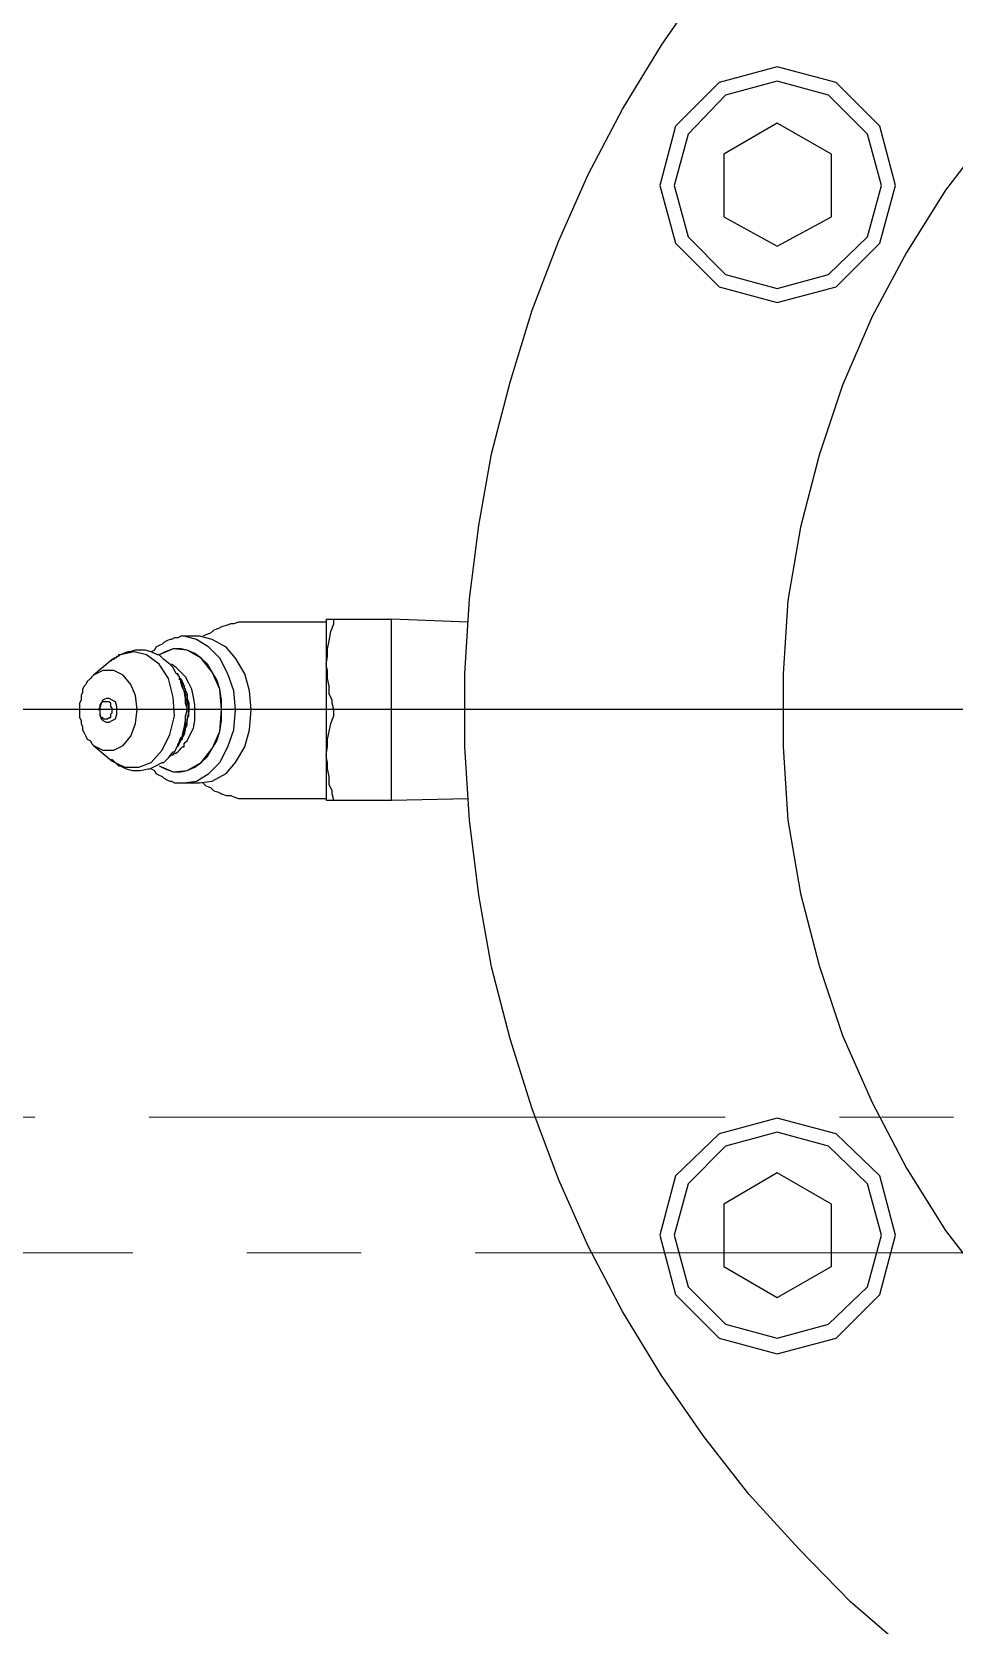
# Model space of a CAD drawing. Header units: millimetres. Extents: x -211 to 45495, y 24 to 52952.
# Drawn here: x 9102.4 to 9153.3, y 40465 to 40553 of the extents above; entities that cross this region are included whole.
import ezdxf

# ---------------------------------------------------------------- set-up
doc = ezdxf.new("R2010")
doc.units = ezdxf.units.MM
doc.linetypes.add('PHANTOM', pattern=[63.3, 31.8, -6.3, 6.3, -6.3, 6.3, -6.3])
doc.layers.add('Layer2', color=7, linetype='Continuous')

# ---------------------------------------------------------------- blocks, each defined once
blk = doc.blocks.new('BLKF1744')
at = {"layer": 'Layer2', "color": 7, "linetype": 'Continuous', "lineweight": 25}
for p, q in [((9143.542, 40492.984), (9140.356, 40492.123)), ((9146.814, 40492.123), (9143.542, 40492.984)), ((9140.356, 40492.123), (9137.945, 40489.798)), ((9149.225, 40489.798), (9146.814, 40492.123)), ((9137.945, 40489.798), (9137.083, 40486.526)), ((9150.087, 40486.526), (9149.225, 40489.798)), ((9137.083, 40486.526), (9137.945, 40483.253)), ((9137.945, 40483.253), (9140.356, 40480.842)), ((9146.814, 40480.842), (9149.225, 40483.253)), ((9140.356, 40480.842), (9143.542, 40479.981)), ((9143.542, 40479.981), (9146.814, 40480.842))]:
    blk.add_line(p, q, dxfattribs=at)
blk = doc.blocks.new('BLKF1745')
at = {"layer": 'Layer2', "color": 7, "linetype": 'Continuous', "lineweight": 25}
for p, q in [((9140.7, 40491.434), (9138.633, 40489.368)), ((9143.542, 40492.209), (9140.7, 40491.434)), ((9146.384, 40491.434), (9143.542, 40492.209)), ((9148.537, 40489.368), (9146.384, 40491.434)), ((9138.633, 40489.368), (9137.858, 40486.526)), ((9149.312, 40486.526), (9148.537, 40489.368)), ((9137.858, 40486.526), (9138.633, 40483.684)), ((9138.633, 40483.684), (9140.7, 40481.617)), ((9146.384, 40481.617), (9148.537, 40483.684)), ((9140.7, 40481.617), (9143.542, 40480.842)), ((9143.542, 40480.842), (9146.384, 40481.617))]:
    blk.add_line(p, q, dxfattribs=at)
blk = doc.blocks.new('BLKF1746')
at = {"layer": 'Layer2', "color": 7, "linetype": 'Continuous', "lineweight": 25}
for p, q in [((9140.614, 40488.248), (9140.614, 40484.803)), ((9140.614, 40484.803), (9143.542, 40483.081)), ((9143.542, 40483.081), (9146.556, 40484.803))]:
    blk.add_line(p, q, dxfattribs=at)
blk = doc.blocks.new('BLKF1747')
at = {"layer": 'Layer2', "color": 7, "linetype": 'Continuous', "lineweight": 25}
for p, q in [((9143.542, 40551.025), (9140.356, 40550.164)), ((9146.814, 40550.164), (9143.542, 40551.025)), ((9140.356, 40550.164), (9137.945, 40547.753)), ((9149.225, 40547.753), (9146.814, 40550.164)), ((9137.945, 40547.753), (9137.083, 40544.481)), ((9150.087, 40544.481), (9149.225, 40547.753)), ((9137.083, 40544.481), (9137.945, 40541.294)), ((9137.945, 40541.294), (9140.356, 40538.883)), ((9146.814, 40538.883), (9149.225, 40541.294)), ((9140.356, 40538.883), (9143.542, 40538.022)), ((9143.542, 40538.022), (9146.814, 40538.883))]:
    blk.add_line(p, q, dxfattribs=at)
blk = doc.blocks.new('BLKF1748')
at = {"layer": 'Layer2', "color": 7, "linetype": 'Continuous', "lineweight": 25}
for p, q in [((9140.7, 40549.475), (9138.633, 40547.322)), ((9143.542, 40550.25), (9140.7, 40549.475)), ((9146.384, 40549.475), (9143.542, 40550.25)), ((9148.537, 40547.322), (9146.384, 40549.475)), ((9138.633, 40547.322), (9137.858, 40544.481)), ((9149.312, 40544.481), (9148.537, 40547.322)), ((9137.858, 40544.481), (9138.633, 40541.639)), ((9138.633, 40541.639), (9140.7, 40539.572)), ((9146.384, 40539.572), (9148.537, 40541.639)), ((9140.7, 40539.572), (9143.542, 40538.797)), ((9143.542, 40538.797), (9146.384, 40539.572))]:
    blk.add_line(p, q, dxfattribs=at)
blk = doc.blocks.new('BLKF1776')
at = {"layer": 'Layer2', "color": 7, "linetype": 'Continuous', "lineweight": 25}
for p, q in [((9105.48, 40517.096), (9105.393, 40516.924)), ((9105.652, 40517.269), (9105.48, 40517.096)), ((9105.738, 40517.355), (9105.652, 40517.269)), ((9105.824, 40517.441), (9105.738, 40517.355)), ((9105.135, 40516.063), (9105.049, 40515.891)), ((9105.221, 40516.494), (9105.135, 40516.321)), ((9105.135, 40516.321), (9105.135, 40516.063)), ((9105.307, 40516.838), (9105.221, 40516.666)), ((9105.221, 40516.666), (9105.221, 40516.494)), ((9105.393, 40516.924), (9105.307, 40516.838)), ((9105.049, 40515.891), (9105.049, 40515.718))]:
    blk.add_line(p, q, dxfattribs=at)
blk = doc.blocks.new('BLKF1777')
at = {"layer": 'Layer2', "color": 7, "linetype": 'Continuous', "lineweight": 25}
for p, q in [((9107.03, 40518.388), (9106.943, 40518.388)), ((9106.943, 40518.388), (9106.943, 40518.302)), ((9107.116, 40518.474), (9107.03, 40518.388)), ((9107.202, 40518.474), (9107.116, 40518.474)), ((9107.288, 40518.56), (9107.202, 40518.56)), ((9107.202, 40518.56), (9107.202, 40518.474))]:
    blk.add_line(p, q, dxfattribs=at)
blk = doc.blocks.new('BLKF1778')
at = {"layer": 'Layer2', "color": 7, "linetype": 'Continuous', "lineweight": 25}
for p, q in [((9108.752, 40518.56), (9108.063, 40518.733)), ((9109.441, 40518.044), (9108.752, 40518.56)), ((9109.957, 40517.269), (9109.441, 40518.044)), ((9110.216, 40516.235), (9109.957, 40517.269)), ((9110.302, 40515.202), (9110.216, 40516.235)), ((9110.044, 40514.169), (9110.302, 40515.202)), ((9109.613, 40513.307), (9110.044, 40514.169)), ((9106.857, 40512.705), (9107.546, 40512.36)), ((9108.321, 40512.36), (9109.01, 40512.619)), ((9109.01, 40512.619), (9109.613, 40513.307)), ((9107.546, 40512.36), (9108.321, 40512.36))]:
    blk.add_line(p, q, dxfattribs=at)
blk = doc.blocks.new('BLKF1779')
at = {"layer": 'Layer2', "color": 7, "linetype": 'Continuous', "lineweight": 25}
for p, q in [((9106.943, 40517.699), (9106.341, 40517.699)), ((9107.46, 40517.441), (9106.943, 40517.699)), ((9107.891, 40516.924), (9107.46, 40517.441)), ((9108.149, 40516.321), (9107.891, 40516.924)), ((9108.235, 40515.546), (9108.149, 40516.321)), ((9105.049, 40515.546), (9105.049, 40515.116)), ((9108.149, 40514.771), (9108.235, 40515.546)), ((9105.049, 40515.116), (9105.135, 40514.943)), ((9105.135, 40514.943), (9105.135, 40514.771)), ((9105.135, 40514.771), (9105.221, 40514.599)), ((9105.221, 40514.599), (9105.221, 40514.427)), ((9105.221, 40514.427), (9105.307, 40514.255)), ((9107.891, 40514.082), (9108.149, 40514.771)), ((9105.307, 40514.255), (9105.393, 40514.082)), ((9105.393, 40514.082), (9105.48, 40513.91)), ((9105.48, 40513.91), (9105.652, 40513.824)), ((9105.652, 40513.824), (9105.738, 40513.652)), ((9105.738, 40513.652), (9105.824, 40513.566)), ((9105.824, 40513.566), (9106.341, 40513.307)), ((9106.943, 40513.307), (9107.46, 40513.566)), ((9107.46, 40513.566), (9107.891, 40514.082)), ((9106.341, 40513.307), (9106.943, 40513.307))]:
    blk.add_line(p, q, dxfattribs=at)
blk = doc.blocks.new('BLKF1780')
at = {"layer": 'Layer2', "color": 7, "linetype": 'Continuous', "lineweight": 25}
for p, q in [((9110.905, 40516.321), (9110.819, 40516.58)), ((9110.905, 40516.149), (9110.905, 40516.321)), ((9110.905, 40515.891), (9110.905, 40516.149)), ((9110.991, 40515.632), (9110.905, 40515.891)), ((9110.905, 40515.202), (9110.991, 40515.46)), ((9110.905, 40514.943), (9110.905, 40515.202)), ((9110.991, 40515.46), (9110.991, 40515.632)), ((9110.732, 40514.082), (9110.819, 40514.341)), ((9110.819, 40514.513), (9110.905, 40514.771)), ((9110.819, 40514.341), (9110.819, 40514.513)), ((9110.905, 40514.771), (9110.905, 40514.943))]:
    blk.add_line(p, q, dxfattribs=at)
blk = doc.blocks.new('BLKF1781')
at = {"layer": 'Layer2', "color": 7, "linetype": 'Continuous', "lineweight": 25}
for p, q in [((9110.474, 40513.48), (9110.474, 40513.652)), ((9110.474, 40513.652), (9110.56, 40513.652)), ((9110.56, 40513.652), (9110.56, 40513.824)), ((9110.56, 40513.824), (9110.646, 40513.824)), ((9110.646, 40513.91), (9110.646, 40513.996)), ((9110.646, 40513.824), (9110.646, 40513.91))]:
    blk.add_line(p, q, dxfattribs=at)
blk = doc.blocks.new('BLKF1782')
at = {"layer": 'Layer2', "color": 7, "linetype": 'Continuous', "lineweight": 25}
for p, q in [((9107.718, 40518.733), (9107.288, 40518.56)), ((9107.805, 40518.733), (9107.718, 40518.733)), ((9108.149, 40518.819), (9107.805, 40518.733)), ((9108.58, 40518.819), (9108.149, 40518.819)), ((9108.666, 40518.819), (9108.58, 40518.819)), ((9109.01, 40518.733), (9108.666, 40518.819)), ((9109.355, 40518.56), (9109.01, 40518.733)), ((9107.03, 40518.388), (9106.943, 40518.388)), ((9107.288, 40518.56), (9107.03, 40518.388)), ((9109.441, 40518.56), (9109.355, 40518.56)), ((9109.699, 40518.302), (9109.441, 40518.56)), ((9110.044, 40518.044), (9109.699, 40518.302)), ((9110.216, 40517.871), (9110.044, 40518.044)), ((9110.388, 40517.527), (9110.216, 40517.871)), ((9110.474, 40517.527), (9110.388, 40517.527)), ((9110.646, 40517.182), (9110.474, 40517.527)), ((9110.646, 40517.096), (9110.646, 40517.182))]:
    blk.add_line(p, q, dxfattribs=at)
blk = doc.blocks.new('BLKF1783')
at = {"layer": 'Layer2', "color": 7, "linetype": 'Continuous', "lineweight": 25}
for p, q in [((9110.819, 40516.58), (9110.732, 40516.752)), ((9110.905, 40516.149), (9110.819, 40516.58)), ((9110.991, 40515.977), (9110.905, 40516.149)), ((9110.905, 40515.116), (9110.991, 40515.546)), ((9110.991, 40515.546), (9110.991, 40515.977)), ((9110.732, 40514.169), (9110.819, 40514.513)), ((9110.819, 40514.513), (9110.905, 40514.943)), ((9110.905, 40515.03), (9110.905, 40515.116)), ((9110.905, 40514.943), (9110.905, 40515.03)), ((9110.302, 40513.221), (9110.474, 40513.566)), ((9110.474, 40513.566), (9110.646, 40513.996)), ((9110.646, 40513.996), (9110.732, 40514.082)), ((9110.732, 40514.082), (9110.732, 40514.169)), ((9106.771, 40512.791), (9106.857, 40512.791)), ((9106.857, 40512.791), (9107.116, 40512.532)), ((9107.116, 40512.532), (9107.202, 40512.446)), ((9109.269, 40512.446), (9109.613, 40512.619)), ((9109.613, 40512.619), (9109.699, 40512.619)), ((9109.699, 40512.619), (9109.957, 40512.877)), ((9109.957, 40512.877), (9110.216, 40513.221)), ((9110.216, 40513.221), (9110.302, 40513.221)), ((9107.202, 40512.446), (9107.288, 40512.446)), ((9107.288, 40512.446), (9107.632, 40512.274)), ((9107.632, 40512.274), (9107.977, 40512.188)), ((9107.977, 40512.188), (9108.063, 40512.188)), ((9108.063, 40512.188), (9108.407, 40512.188)), ((9108.407, 40512.188), (9108.838, 40512.274)), ((9108.838, 40512.274), (9108.924, 40512.274)), ((9108.924, 40512.274), (9109.269, 40512.446))]:
    blk.add_line(p, q, dxfattribs=at)
blk = doc.blocks.new('BLKF1784')
at = {"layer": 'Layer2', "color": 7, "linetype": 'Continuous', "lineweight": 25}
for p, q in [((9106.341, 40516.063), (9106.255, 40515.891)), ((9106.513, 40516.149), (9106.341, 40516.063)), ((9106.685, 40516.149), (9106.513, 40516.149)), ((9106.857, 40516.063), (9106.685, 40516.149)), ((9107.03, 40515.977), (9106.857, 40516.063)), ((9106.168, 40515.632), (9106.082, 40515.546)), ((9106.082, 40515.546), (9106.168, 40515.546)), ((9106.255, 40515.891), (9106.168, 40515.632)), ((9106.168, 40515.546), (9106.168, 40515.288)), ((9106.168, 40515.288), (9106.255, 40515.03)), ((9107.116, 40515.718), (9107.03, 40515.977)), ((9107.03, 40515.03), (9107.116, 40515.288)), ((9107.116, 40515.546), (9107.116, 40515.718)), ((9107.116, 40515.288), (9107.116, 40515.546)), ((9106.341, 40514.943), (9106.513, 40514.857)), ((9106.513, 40514.857), (9106.685, 40514.857)), ((9106.685, 40514.857), (9106.857, 40514.943)), ((9106.857, 40514.943), (9107.03, 40515.03))]:
    blk.add_line(p, q, dxfattribs=at)
blk = doc.blocks.new('BLKF1785')
at = {"layer": 'Layer2', "color": 7, "linetype": 'Continuous', "lineweight": 25}
for p, q in [((9106.255, 40515.891), (9106.168, 40515.805)), ((9106.168, 40515.805), (9106.168, 40515.718)), ((9106.168, 40515.718), (9106.168, 40515.632)), ((9106.168, 40515.632), (9106.168, 40515.546)), ((9106.168, 40515.546), (9106.168, 40515.46)), ((9106.168, 40515.46), (9106.168, 40515.374)), ((9106.168, 40515.374), (9106.168, 40515.288)), ((9106.168, 40515.288), (9106.168, 40515.202)), ((9106.168, 40515.202), (9106.255, 40515.116)), ((9106.341, 40515.977), (9106.255, 40515.891)), ((9106.513, 40515.977), (9106.341, 40515.977)), ((9106.685, 40515.977), (9106.599, 40515.977)), ((9106.771, 40515.891), (9106.685, 40515.977)), ((9106.771, 40515.718), (9106.771, 40515.891)), ((9106.857, 40515.632), (9106.771, 40515.718)), ((9106.771, 40515.288), (9106.857, 40515.374)), ((9106.771, 40515.116), (9106.771, 40515.288)), ((9106.857, 40515.546), (9106.857, 40515.632)), ((9106.857, 40515.374), (9106.857, 40515.546)), ((9106.255, 40515.116), (9106.341, 40515.116)), ((9106.341, 40515.116), (9106.341, 40515.03)), ((9106.341, 40515.03), (9106.427, 40515.03)), ((9106.427, 40515.03), (9106.513, 40515.03)), ((9106.513, 40515.03), (9106.599, 40515.03)), ((9106.599, 40515.03), (9106.685, 40515.116)), ((9106.685, 40515.116), (9106.771, 40515.116))]:
    blk.add_line(p, q, dxfattribs=at)
blk = doc.blocks.new('BLKF1786')
at = {"layer": 'Layer2', "color": 7, "linetype": 'Continuous', "lineweight": 25}
for p, q in [((9110.732, 40517.01), (9110.732, 40517.096)), ((9110.732, 40516.924), (9110.732, 40517.01)), ((9110.819, 40516.838), (9110.732, 40516.924)), ((9110.819, 40516.752), (9110.819, 40516.838)), ((9110.905, 40516.666), (9110.819, 40516.752)), ((9110.905, 40516.407), (9110.905, 40516.666)), ((9110.991, 40516.321), (9110.905, 40516.407))]:
    blk.add_line(p, q, dxfattribs=at)
blk = doc.blocks.new('BLKF1787')
at = {"layer": 'Layer2', "color": 7, "linetype": 'Continuous', "lineweight": 25}
for p, q in [((9110.56, 40517.182), (9110.56, 40517.355)), ((9110.646, 40517.182), (9110.56, 40517.182)), ((9110.646, 40517.096), (9110.646, 40517.182))]:
    blk.add_line(p, q, dxfattribs=at)
blk = doc.blocks.new('BLKF1788')
at = {"layer": 'Layer2', "color": 7, "linetype": 'Continuous', "lineweight": 25}
for p, q in [((9111.077, 40515.805), (9110.991, 40515.977)), ((9110.991, 40515.03), (9111.077, 40515.202)), ((9111.077, 40515.632), (9111.077, 40515.805)), ((9111.077, 40515.546), (9111.077, 40515.632)), ((9111.077, 40515.374), (9111.077, 40515.546)), ((9111.077, 40515.202), (9111.077, 40515.374)), ((9110.819, 40514.255), (9110.905, 40514.427)), ((9110.905, 40514.513), (9110.991, 40514.685)), ((9110.905, 40514.427), (9110.905, 40514.513)), ((9110.991, 40514.857), (9110.991, 40515.03)), ((9110.991, 40514.685), (9110.991, 40514.857))]:
    blk.add_line(p, q, dxfattribs=at)
blk = doc.blocks.new('BLKF1789')
at = {"layer": 'Layer2', "color": 7, "linetype": 'Continuous', "lineweight": 25}
for p, q in [((9110.646, 40513.824), (9110.646, 40513.91)), ((9110.646, 40513.91), (9110.732, 40513.91)), ((9110.732, 40514.082), (9110.819, 40514.169)), ((9110.732, 40513.91), (9110.732, 40514.082))]:
    blk.add_line(p, q, dxfattribs=at)
blk = doc.blocks.new('BLKF1790')
at = {"layer": 'Layer2', "color": 7, "linetype": 'Continuous', "lineweight": 25}
for p, q in [((9110.991, 40516.407), (9110.991, 40516.149)), ((9110.991, 40516.149), (9111.077, 40515.891)), ((9111.077, 40515.46), (9110.991, 40515.03)), ((9111.077, 40515.891), (9111.077, 40515.46)), ((9110.905, 40514.599), (9110.819, 40514.169)), ((9110.991, 40514.943), (9110.905, 40514.599)), ((9110.991, 40515.03), (9110.991, 40514.943))]:
    blk.add_line(p, q, dxfattribs=at)
blk = doc.blocks.new('BLKF1791')
at = {"layer": 'Layer2', "color": 7, "linetype": 'Continuous', "lineweight": 25}
for p, q in [((9110.56, 40517.269), (9110.646, 40517.269)), ((9110.646, 40517.269), (9110.819, 40516.838)), ((9110.819, 40516.838), (9110.819, 40516.752))]:
    blk.add_line(p, q, dxfattribs=at)
blk = doc.blocks.new('BLKF1792')
at = {"layer": 'Layer2', "color": 7, "linetype": 'Continuous', "lineweight": 25}
for p, q in [((9110.991, 40518.819), (9110.216, 40518.905)), ((9111.766, 40518.388), (9110.991, 40518.819)), ((9112.369, 40517.613), (9111.766, 40518.388)), ((9112.799, 40516.666), (9112.369, 40517.613)), ((9112.885, 40515.546), (9112.799, 40516.666)), ((9112.799, 40514.341), (9112.885, 40515.546)), ((9112.369, 40513.393), (9112.799, 40514.341)), ((9110.991, 40512.188), (9111.766, 40512.619)), ((9111.766, 40512.619), (9112.369, 40513.393)), ((9109.441, 40512.446), (9110.216, 40512.102)), ((9110.216, 40512.102), (9110.991, 40512.188))]:
    blk.add_line(p, q, dxfattribs=at)
blk = doc.blocks.new('BLKF1793')
at = {"layer": 'Layer2', "color": 7, "linetype": 'Continuous', "lineweight": 25}
for p, q in [((9110.646, 40517.613), (9110.388, 40517.871)), ((9110.905, 40517.355), (9110.646, 40517.613)), ((9111.077, 40517.01), (9110.905, 40517.355)), ((9111.249, 40516.666), (9111.077, 40517.01)), ((9111.335, 40516.235), (9111.249, 40516.666)), ((9111.421, 40515.805), (9111.335, 40516.235)), ((9111.421, 40515.374), (9111.421, 40515.805)), ((9111.421, 40514.943), (9111.421, 40515.374)), ((9111.163, 40514.169), (9111.335, 40514.513)), ((9111.335, 40514.513), (9111.421, 40514.943)), ((9110.991, 40513.824), (9111.163, 40514.169))]:
    blk.add_line(p, q, dxfattribs=at)
blk = doc.blocks.new('BLKF1794')
at = {"layer": 'Layer2', "color": 7, "linetype": 'Continuous', "lineweight": 25}
for p, q in [((9110.646, 40513.393), (9110.732, 40513.48)), ((9110.732, 40513.48), (9110.819, 40513.48)), ((9110.819, 40513.652), (9110.905, 40513.738)), ((9110.819, 40513.48), (9110.819, 40513.652)), ((9110.044, 40512.963), (9110.13, 40513.049)), ((9110.13, 40513.049), (9110.216, 40513.049)), ((9110.216, 40513.049), (9110.302, 40513.135)), ((9110.302, 40513.135), (9110.388, 40513.135)), ((9110.388, 40513.135), (9110.474, 40513.221)), ((9110.474, 40513.221), (9110.56, 40513.307)), ((9110.56, 40513.307), (9110.646, 40513.393))]:
    blk.add_line(p, q, dxfattribs=at)
blk = doc.blocks.new('BLKF1795')
at = {"layer": 'Layer2', "color": 7, "linetype": 'Continuous', "lineweight": 25}
for p, q in [((9109.01, 40512.274), (9109.182, 40512.188)), ((9109.182, 40512.188), (9109.269, 40512.016)), ((9109.269, 40512.016), (9109.441, 40511.929)), ((9109.441, 40511.929), (9109.613, 40511.843)), ((9109.613, 40511.843), (9109.699, 40511.757)), ((9109.699, 40511.757), (9109.871, 40511.671)), ((9109.871, 40511.671), (9110.044, 40511.585)), ((9110.044, 40511.585), (9110.13, 40511.585)), ((9110.13, 40511.585), (9110.302, 40511.499)), ((9110.302, 40511.499), (9110.474, 40511.499)), ((9110.474, 40511.499), (9110.646, 40511.499))]:
    blk.add_line(p, q, dxfattribs=at)
blk = doc.blocks.new('BLKF1796')
at = {"layer": 'Layer2', "color": 7, "linetype": 'Continuous', "lineweight": 25}
for p, q in [((9110.216, 40518.905), (9109.785, 40518.733)), ((9110.646, 40518.905), (9110.216, 40518.905)), ((9110.991, 40518.819), (9110.646, 40518.905)), ((9111.421, 40518.646), (9110.991, 40518.819)), ((9111.766, 40518.388), (9111.421, 40518.646)), ((9112.11, 40518.044), (9111.766, 40518.388)), ((9112.369, 40517.613), (9112.11, 40518.044)), ((9112.627, 40517.182), (9112.369, 40517.613)), ((9112.799, 40516.666), (9112.627, 40517.182)), ((9112.885, 40516.063), (9112.799, 40516.666)), ((9112.885, 40515.546), (9112.885, 40516.063))]:
    blk.add_line(p, q, dxfattribs=at)
blk = doc.blocks.new('BLKF1797')
at = {"layer": 'Layer2', "color": 7, "linetype": 'Continuous', "lineweight": 25}
for p, q in [((9112.627, 40513.824), (9112.799, 40514.341)), ((9112.799, 40514.341), (9112.885, 40514.943)), ((9112.369, 40513.393), (9112.627, 40513.824)), ((9111.421, 40512.36), (9111.766, 40512.619)), ((9111.766, 40512.619), (9112.11, 40512.963)), ((9112.11, 40512.963), (9112.369, 40513.393)), ((9109.441, 40512.446), (9109.785, 40512.274)), ((9109.785, 40512.274), (9110.216, 40512.102)), ((9110.216, 40512.102), (9110.646, 40512.102)), ((9110.646, 40512.102), (9110.991, 40512.188)), ((9110.991, 40512.188), (9111.421, 40512.36))]:
    blk.add_line(p, q, dxfattribs=at)
blk = doc.blocks.new('BLKF1798')
at = {"layer": 'Layer2', "color": 7, "linetype": 'Continuous', "lineweight": 25}
for p, q in [((9113.144, 40518.991), (9112.369, 40519.422)), ((9113.66, 40518.388), (9113.144, 40518.991)), ((9114.177, 40517.527), (9113.66, 40518.388)), ((9114.435, 40516.58), (9114.177, 40517.527)), ((9114.521, 40515.546), (9114.435, 40516.58)), ((9114.435, 40514.427), (9114.521, 40515.546)), ((9114.177, 40513.48), (9114.435, 40514.427)), ((9113.66, 40512.619), (9114.177, 40513.48)), ((9113.144, 40512.016), (9113.66, 40512.619)), ((9112.369, 40511.585), (9113.144, 40512.016)), ((9111.68, 40511.499), (9112.369, 40511.585))]:
    blk.add_line(p, q, dxfattribs=at)
blk = doc.blocks.new('BLKF1799')
at = {"layer": 'Layer2', "color": 7, "linetype": 'Continuous', "lineweight": 25}
for p, q in [((9110.646, 40519.594), (9110.474, 40519.508)), ((9110.819, 40519.594), (9110.646, 40519.594)), ((9109.269, 40518.991), (9109.182, 40518.819)), ((9109.441, 40519.077), (9109.269, 40518.991)), ((9109.613, 40519.163), (9109.441, 40519.077)), ((9109.699, 40519.249), (9109.613, 40519.163)), ((9109.871, 40519.335), (9109.699, 40519.249)), ((9110.044, 40519.422), (9109.871, 40519.335)), ((9110.13, 40519.422), (9110.044, 40519.422)), ((9110.302, 40519.508), (9110.13, 40519.422)), ((9110.474, 40519.508), (9110.302, 40519.508))]:
    blk.add_line(p, q, dxfattribs=at)
blk = doc.blocks.new('BLKF1800')
at = {"layer": 'Layer2', "color": 7, "linetype": 'Continuous', "lineweight": 25}
for p, q in [((9112.196, 40518.991), (9111.508, 40519.422)), ((9112.799, 40518.388), (9112.196, 40518.991)), ((9113.23, 40517.527), (9112.799, 40518.388)), ((9113.574, 40516.58), (9113.23, 40517.527)), ((9113.66, 40515.546), (9113.574, 40516.58)), ((9113.574, 40514.427), (9113.66, 40515.546)), ((9113.23, 40513.48), (9113.574, 40514.427)), ((9112.799, 40512.619), (9113.23, 40513.48)), ((9112.196, 40512.016), (9112.799, 40512.619)), ((9111.508, 40511.585), (9112.196, 40512.016)), ((9110.819, 40511.499), (9111.508, 40511.585))]:
    blk.add_line(p, q, dxfattribs=at)
blk = doc.blocks.new('BLKF1801')
at = {"layer": 'Layer2', "color": 7, "linetype": 'Continuous', "lineweight": 25}
for p, q in [((9118.741, 40517.269), (9118.741, 40517.699)), ((9118.827, 40516.838), (9118.741, 40517.269)), ((9118.827, 40516.407), (9118.827, 40516.838)), ((9118.999, 40516.063), (9118.827, 40516.407)), ((9118.999, 40515.891), (9118.999, 40516.063)), ((9119.086, 40515.546), (9118.999, 40515.891))]:
    blk.add_line(p, q, dxfattribs=at)
blk = doc.blocks.new('BLKF1802')
at = {"layer": 'Layer2', "color": 7, "linetype": 'Continuous', "lineweight": 25}
for p, q in [((9118.827, 40519.335), (9118.913, 40519.852)), ((9118.913, 40519.852), (9119.086, 40520.283)), ((9118.741, 40518.905), (9118.827, 40519.335)), ((9118.741, 40518.474), (9118.741, 40518.905)), ((9118.655, 40518.044), (9118.741, 40518.474))]:
    blk.add_line(p, q, dxfattribs=at)
blk = doc.blocks.new('BLKF1803')
at = {"layer": 'Layer2', "color": 7, "linetype": 'Continuous', "lineweight": 25}
for p, q in [((9118.913, 40514.771), (9119.086, 40515.202)), ((9118.741, 40513.91), (9118.827, 40514.341)), ((9118.827, 40514.341), (9118.913, 40514.771)), ((9118.655, 40513.049), (9118.741, 40513.48)), ((9118.741, 40513.48), (9118.741, 40513.91))]:
    blk.add_line(p, q, dxfattribs=at)
blk = doc.blocks.new('BLKF1804')
at = {"layer": 'Layer2', "color": 7, "linetype": 'Continuous', "lineweight": 25}
for p, q in [((9118.741, 40512.274), (9118.741, 40512.619)), ((9118.827, 40511.843), (9118.741, 40512.274)), ((9118.827, 40511.413), (9118.827, 40511.843)), ((9118.999, 40511.068), (9118.827, 40511.413)), ((9118.999, 40510.896), (9118.999, 40511.068)), ((9119.086, 40510.552), (9118.999, 40510.896))]:
    blk.add_line(p, q, dxfattribs=at)
blk = doc.blocks.new('BLKF1805')
at = {"layer": 'Layer2', "color": 7, "linetype": 'Continuous', "lineweight": 25}
for p, q in [((9111.852, 40511.499), (9112.024, 40511.327)), ((9112.024, 40511.327), (9112.283, 40511.241)), ((9112.283, 40511.241), (9112.455, 40511.068)), ((9112.455, 40511.068), (9112.713, 40510.982)), ((9112.713, 40510.982), (9112.885, 40510.896)), ((9112.885, 40510.896), (9113.144, 40510.81)), ((9113.144, 40510.81), (9113.402, 40510.81)), ((9113.402, 40510.81), (9113.574, 40510.724)), ((9113.574, 40510.724), (9113.833, 40510.638)), ((9113.833, 40510.638), (9114.091, 40510.638)), ((9114.091, 40510.638), (9114.349, 40510.638))]:
    blk.add_line(p, q, dxfattribs=at)
blk = doc.blocks.new('BLKF1806')
at = {"layer": 'Layer2', "color": 7, "linetype": 'Continuous', "lineweight": 25}
for p, q in [((9112.283, 40519.766), (9112.024, 40519.68)), ((9112.455, 40519.938), (9112.283, 40519.766)), ((9112.713, 40520.024), (9112.455, 40519.938)), ((9112.885, 40520.11), (9112.713, 40520.024)), ((9113.144, 40520.196), (9112.885, 40520.11)), ((9113.402, 40520.283), (9113.144, 40520.196)), ((9113.574, 40520.283), (9113.402, 40520.283)), ((9113.833, 40520.369), (9113.574, 40520.283)), ((9114.608, 40520.369), (9113.833, 40520.369))]:
    blk.add_line(p, q, dxfattribs=at)
blk = doc.blocks.new('BLKF2168')
at = {"layer": 'Layer2', "color": 7, "linetype": 'Continuous', "lineweight": 25}
for p, q in [((9155.34, 40547.495), (9152.842, 40544.222)), ((9152.842, 40544.222), (9150.689, 40540.778)), ((9150.689, 40540.778), (9148.795, 40537.247)), ((9148.795, 40537.247), (9147.159, 40533.458)), ((9147.159, 40533.458), (9145.867, 40529.583)), ((9145.867, 40529.583), (9144.834, 40525.622)), ((9144.834, 40525.622), (9144.145, 40521.574)), ((9144.145, 40521.574), (9143.886, 40517.527)), ((9143.886, 40517.527), (9143.886, 40513.48)), ((9143.886, 40513.48), (9144.145, 40509.432)), ((9144.145, 40509.432), (9144.834, 40505.385)), ((9144.834, 40505.385), (9145.867, 40501.424)), ((9145.867, 40501.424), (9147.159, 40497.549)), ((9147.159, 40497.549), (9148.795, 40493.846)), ((9148.795, 40493.846), (9150.689, 40490.229)), ((9150.689, 40490.229), (9152.842, 40486.784)), ((9152.842, 40486.784), (9155.34, 40483.512))]:
    blk.add_line(p, q, dxfattribs=at)
blk = doc.blocks.new('BLKF2170')
at = {"layer": 'Layer2', "color": 7, "linetype": 'Continuous', "lineweight": 25}
for p, q in [((9137.17, 40552.231), (9139.495, 40555.589)), ((9135.017, 40548.7), (9137.17, 40552.231)), ((9133.122, 40545.083), (9135.017, 40548.7)), ((9131.486, 40541.381), (9133.122, 40545.083)), ((9130.022, 40537.591), (9131.486, 40541.381)), ((9128.816, 40533.63), (9130.022, 40537.591)), ((9127.783, 40529.669), (9128.816, 40533.63)), ((9127.094, 40525.708), (9127.783, 40529.669)), ((9126.577, 40521.66), (9127.094, 40525.708)), ((9126.319, 40517.527), (9126.577, 40521.66)), ((9126.319, 40513.48), (9126.319, 40517.527)), ((9126.577, 40509.432), (9126.319, 40513.48)), ((9127.094, 40505.299), (9126.577, 40509.432)), ((9127.783, 40501.337), (9127.094, 40505.299)), ((9128.816, 40497.376), (9127.783, 40501.337)), ((9130.022, 40493.501), (9128.816, 40497.376)), ((9131.486, 40489.626), (9130.022, 40493.501)), ((9133.122, 40485.923), (9131.486, 40489.626)), ((9135.017, 40482.306), (9133.122, 40485.923)), ((9137.17, 40478.776), (9135.017, 40482.306)), ((9139.495, 40475.417), (9137.17, 40478.776)), ((9141.992, 40472.231), (9139.495, 40475.417)), ((9144.748, 40469.217), (9141.992, 40472.231)), ((9147.589, 40466.289), (9144.748, 40469.217)), ((9150.689, 40463.619), (9147.589, 40466.289))]:
    blk.add_line(p, q, dxfattribs=at)
blk = doc.blocks.new('BLKF1660')
at = {"layer": 'Layer2', "color": 7, "linetype": 'Continuous', "lineweight": 25}
for p, q in [((9143.542, 40547.925), (9140.614, 40546.203)), ((9146.556, 40546.203), (9143.542, 40547.925)), ((9140.614, 40546.203), (9140.614, 40542.758)), ((9146.556, 40542.758), (9146.556, 40546.203)), ((9148.537, 40541.639), (9149.312, 40544.481)), ((9149.225, 40541.294), (9150.087, 40544.481)), ((9140.614, 40542.758), (9143.542, 40541.122)), ((9143.542, 40541.122), (9146.556, 40542.758)), ((9118.655, 40520.541), (9122.272, 40520.541)), ((9118.655, 40520.541), (9118.655, 40510.552)), ((9119.086, 40520.283), (9119.086, 40520.541)), ((9122.272, 40510.552), (9122.272, 40520.541)), ((9126.491, 40520.369), (9122.272, 40520.541)), ((9111.508, 40519.422), (9110.819, 40519.594)), ((9111.68, 40519.594), (9110.819, 40519.594)), ((9112.369, 40519.422), (9111.68, 40519.594)), ((9112.024, 40519.68), (9111.852, 40519.594)), ((9118.655, 40520.369), (9114.608, 40520.369)), ((9108.063, 40518.733), (9107.288, 40518.56)), ((9109.182, 40518.819), (9109.01, 40518.733)), ((9110.216, 40518.905), (9109.441, 40518.56)), ((9109.785, 40518.733), (9109.441, 40518.56)), ((9106.857, 40518.302), (9105.824, 40517.441)), ((9106.943, 40518.388), (9106.771, 40518.216)), ((9106.943, 40518.302), (9106.857, 40518.302)), ((9110.388, 40517.871), (9110.13, 40518.044)), ((9118.741, 40517.699), (9118.655, 40517.958)), ((9106.341, 40517.699), (9105.824, 40517.441)), ((9110.474, 40517.441), (9110.474, 40517.527)), ((9110.646, 40517.182), (9110.474, 40517.527)), ((9110.56, 40517.355), (9110.474, 40517.441)), ((9110.732, 40517.096), (9110.646, 40517.182)), ((9110.646, 40517.01), (9110.646, 40517.096)), ((9110.732, 40516.752), (9110.646, 40517.096)), ((9110.732, 40517.01), (9110.646, 40517.01)), ((9110.732, 40516.752), (9110.732, 40517.01)), ((9110.819, 40516.58), (9110.732, 40516.752)), ((9110.819, 40516.752), (9110.991, 40516.407)), ((9110.991, 40516.149), (9110.991, 40516.321)), ((9110.991, 40515.977), (9110.991, 40516.149)), ((9118.655, 40515.546), (9077.923, 40515.546)), ((9105.049, 40515.718), (9105.049, 40515.546)), ((9106.599, 40515.977), (9106.513, 40515.977)), ((9112.885, 40514.943), (9112.885, 40515.546)), ((9134.844, 40515.546), (9116.33, 40515.546)), ((9122.272, 40515.546), (9119.086, 40515.546)), ((9119.086, 40515.202), (9119.086, 40515.546)), ((9126.75, 40515.546), (9122.702, 40515.546)), ((9171.529, 40515.546), (9130.883, 40515.546)), ((9142.939, 40515.546), (9138.892, 40515.546)), ((9187.718, 40515.546), (9146.987, 40515.546)), ((9106.255, 40515.03), (9106.341, 40514.943)), ((9105.824, 40513.566), (9106.857, 40512.705)), ((9110.819, 40514.169), (9110.474, 40513.566)), ((9110.474, 40513.48), (9110.646, 40513.824)), ((9110.646, 40513.996), (9110.732, 40514.082)), ((9110.819, 40514.169), (9110.819, 40514.255)), ((9110.905, 40513.738), (9110.991, 40513.824)), ((9118.741, 40512.619), (9118.655, 40512.963)), ((9110.646, 40511.499), (9110.819, 40511.499)), ((9110.819, 40511.499), (9111.68, 40511.499)), ((9114.349, 40510.638), (9114.608, 40510.638)), ((9114.608, 40510.638), (9118.655, 40510.638)), ((9118.655, 40510.552), (9122.272, 40510.552)), ((9122.272, 40510.552), (9126.491, 40510.638)), ((9143.542, 40489.97), (9140.614, 40488.248)), ((9146.556, 40488.248), (9143.542, 40489.97)), ((9146.556, 40484.803), (9146.556, 40488.248)), ((9148.537, 40483.684), (9149.312, 40486.526)), ((9149.225, 40483.253), (9150.087, 40486.526))]:
    blk.add_line(p, q, dxfattribs=at)
for name in ['BLKF2170', 'BLKF2168', 'BLKF1747', 'BLKF1748', 'BLKF1799', 'BLKF1806', 'BLKF1802', 'BLKF1778', 'BLKF1782', 'BLKF1792', 'BLKF1796', 'BLKF1800', 'BLKF1798', 'BLKF1777', 'BLKF1793', 'BLKF1779', 'BLKF1776', 'BLKF1787', 'BLKF1791', 'BLKF1786', 'BLKF1801', 'BLKF1784', 'BLKF1783', 'BLKF1780', 'BLKF1790', 'BLKF1785', 'BLKF1788', 'BLKF1803', 'BLKF1797', 'BLKF1794', 'BLKF1781', 'BLKF1789', 'BLKF1804', 'BLKF1795', 'BLKF1805', 'BLKF1744', 'BLKF1745', 'BLKF1746']:
    blk.add_blockref(name, (0, 0), dxfattribs=at)
blk = doc.blocks.new('BLKF2423')
at = {"layer": 'Layer2', "color": 2, "linetype": 'PHANTOM', "lineweight": 13}
for p, q in [((9836.99, 40493.046), (8683.79, 40493.046)), ((8683.79, 40485.546), (9836.99, 40485.546))]:
    blk.add_line(p, q, dxfattribs=at)

msp = doc.modelspace()

# ---------------------------------------------------------------- block references
at = {"layer": 'Layer2', "color": 2, "linetype": 'PHANTOM', "lineweight": 13}
msp.add_blockref('BLKF2423', (0, 0), dxfattribs=at)
at = {"layer": 'Layer2', "color": 7, "linetype": 'Continuous', "lineweight": 25}
msp.add_blockref('BLKF1660', (0, 0), dxfattribs=at)

doc.saveas('drawing.dxf')
